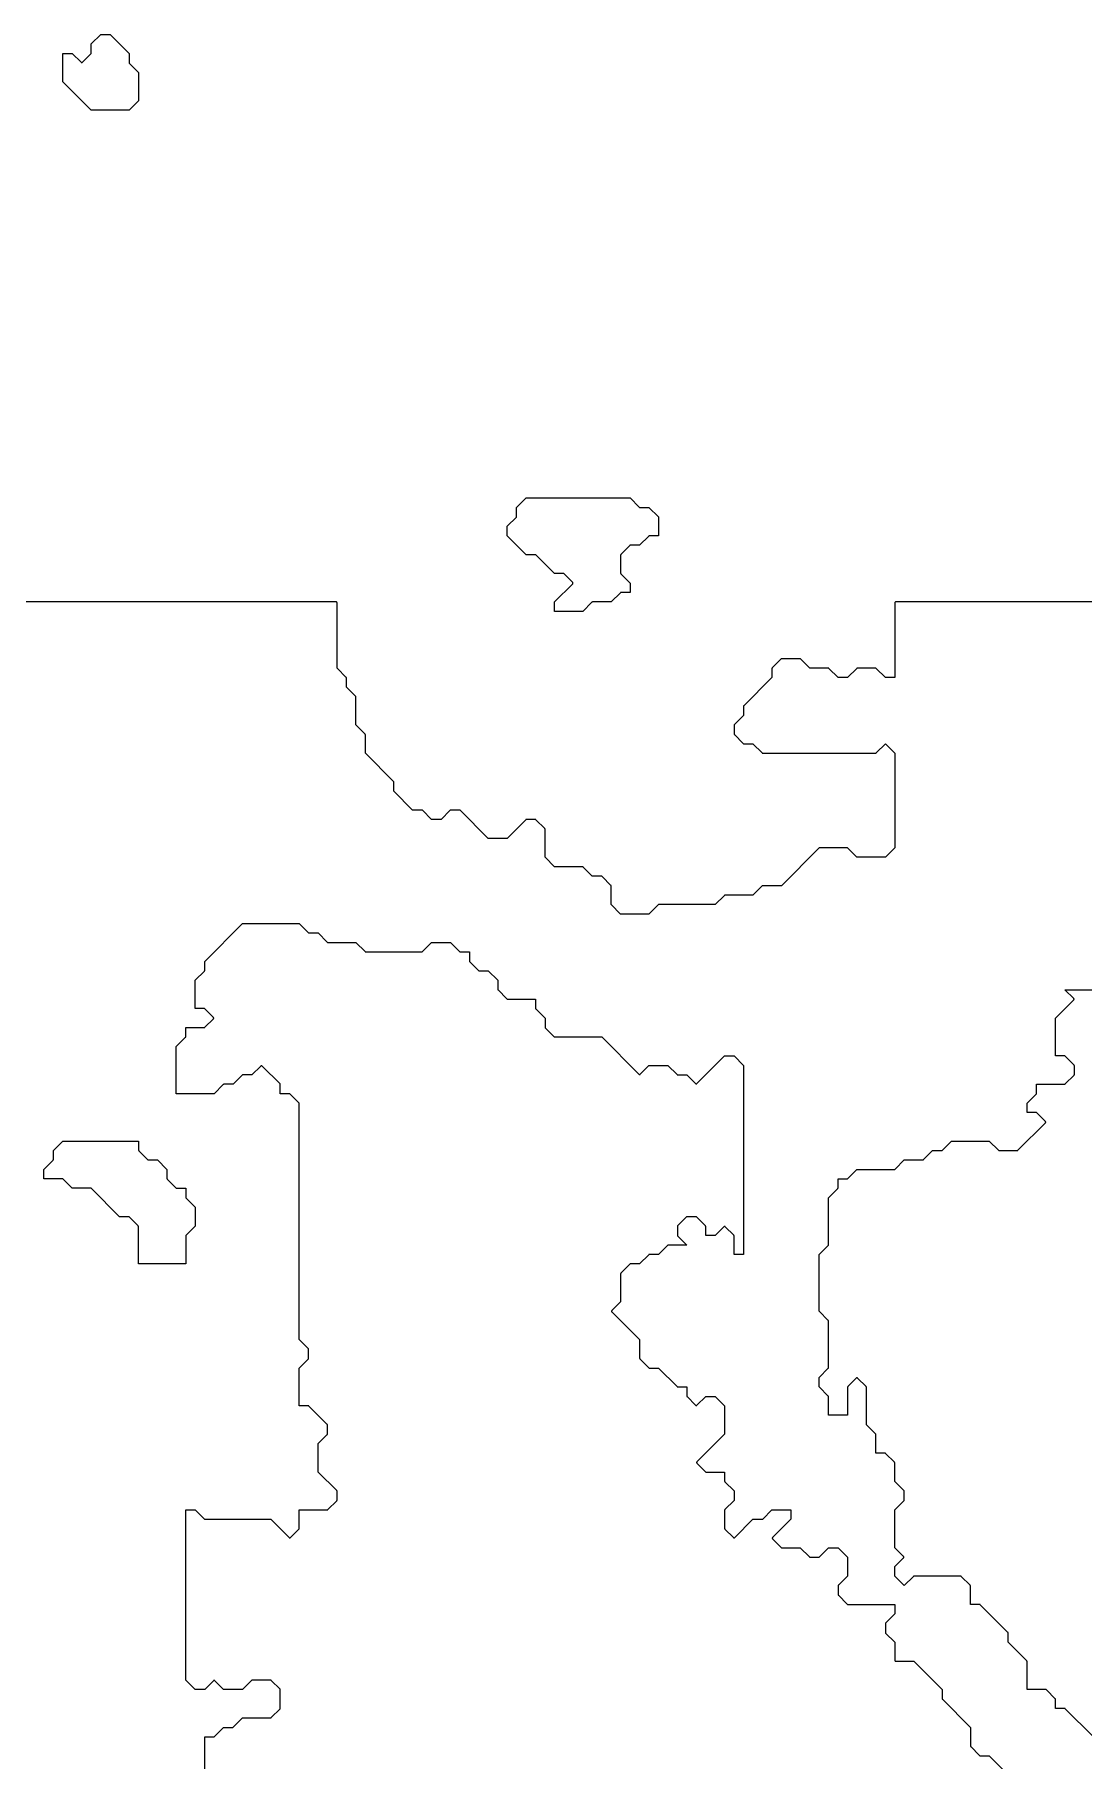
# Model space of a CAD drawing. Header units: metres. Extents: x 0 to 799, y 1 to 1100.
# Drawn here: x 336 to 447, y 550.5 to 733 of the extents above; entities that cross this region are included whole.
import ezdxf

# ---------------------------------------------------------------- set-up
doc = ezdxf.new("R2010")
doc.units = ezdxf.units.M
doc.layers.add('forest', color=7, linetype='Continuous')
doc.layers.add('forestfragmentation', color=7, linetype='Continuous')

msp = doc.modelspace()

# ---------------------------------------------------------------- linework, layer by layer
at = {"layer": 'forest', "color": 191}
for points in [[(467, 673), (427.1, 673), (427.09, 673), (427.08, 673), (427.07, 673), (427.06, 672.99), (427.05, 672.99), (427.04, 672.98), (427.04, 672.98), (427.03, 672.97), (427.02, 672.96), (427.02, 672.96), (427.01, 672.95), (427.01, 672.94), (427, 672.93), (427, 672.92), (427, 672.91), (427, 672.9), (427, 665), (427, 665), (427, 665), (426, 665), (426, 665), (426, 665), (425.03, 665.97), (425.02, 665.98), (425.01, 665.98), (425.01, 665.99), (425, 665.99), (424.99, 666), (424.98, 666), (424.97, 666), (424.96, 666), (423.04, 666), (423.03, 666), (423.02, 666), (423.01, 666), (423, 665.99), (422.99, 665.99), (422.99, 665.98), (422.98, 665.98), (422.97, 665.97), (422, 665), (422, 665), (422, 665), (421, 665), (421, 665), (421, 665), (420.03, 665.97), (420.02, 665.98), (420.01, 665.98), (420.01, 665.99), (420, 665.99), (419.99, 666), (419.98, 666), (419.97, 666), (419.96, 666), (418, 666), (418, 666), (418, 666), (417.03, 666.97), (417.02, 666.98), (417.01, 666.98), (417.01, 666.99), (417, 666.99), (416.99, 667), (416.98, 667), (416.97, 667), (416.96, 667), (415.04, 667), (415.03, 667), (415.02, 667), (415.01, 667), (415, 666.99), (414.99, 666.99), (414.99, 666.98), (414.98, 666.98), (414.97, 666.97), (414.03, 666.03), (414.02, 666.02), (414.02, 666.01), (414.01, 666.01), (414.01, 666), (414, 665.99), (414, 665.98), (414, 665.97), (414, 665.96), (414, 665), (414, 665), (414, 665), (411.03, 662.03), (411.02, 662.02), (411.02, 662.01), (411.01, 662.01), (411.01, 662), (411, 661.99), (411, 661.98), (411, 661.97), (411, 661.96), (411, 661), (411, 661), (411, 661), (410.03, 660.03), (410.02, 660.02), (410.02, 660.01), (410.01, 660.01), (410.01, 660), (410, 659.99), (410, 659.98), (410, 659.97), (410, 659.96), (410, 659.04), (410, 659.03), (410, 659.02), (410, 659.01), (410.01, 659), (410.01, 658.99), (410.02, 658.99), (410.02, 658.98), (410.03, 658.97), (410.97, 658.03), (410.98, 658.02), (410.99, 658.02), (410.99, 658.01), (411, 658.01), (411.01, 658), (411.02, 658), (411.03, 658), (411.04, 658), (412, 658), (412, 658), (412, 658), (412.97, 657.03), (412.98, 657.02), (412.99, 657.02), (412.99, 657.01), (413, 657.01), (413.01, 657), (413.02, 657), (413.03, 657), (413.04, 657), (424.96, 657), (424.97, 657), (424.98, 657), (424.99, 657), (425, 657.01), (425.01, 657.01), (425.01, 657.02), (425.02, 657.02), (425.03, 657.03), (426, 658), (426, 658), (426, 658), (427, 657), (427, 657), (427, 657), (427, 647), (427, 647), (427, 647), (426, 646), (426, 646), (426, 646), (423, 646), (423, 646), (423, 646), (422.03, 646.97), (422.02, 646.98), (422.01, 646.98), (422.01, 646.99), (422, 646.99), (421.99, 647), (421.98, 647), (421.97, 647), (421.96, 647), (419.04, 647), (419.03, 647), (419.02, 647), (419.01, 647), (419, 646.99), (418.99, 646.99), (418.99, 646.98), (418.98, 646.98), (418.97, 646.97), (415, 643), (415, 643), (415, 643), (413.04, 643), (413.03, 643), (413.02, 643), (413.01, 643), (413, 642.99), (412.99, 642.99), (412.99, 642.98), (412.98, 642.98), (412.97, 642.97), (412, 642), (412, 642), (412, 642), (409.04, 642), (409.03, 642), (409.02, 642), (409.01, 642), (409, 641.99), (408.99, 641.99), (408.99, 641.98), (408.98, 641.98), (408.97, 641.97), (408, 641), (408, 641), (408, 641), (402.04, 641), (402.03, 641), (402.02, 641), (402.01, 641), (402, 640.99), (401.99, 640.99), (401.99, 640.98), (401.98, 640.98), (401.97, 640.97), (401, 640), (401, 640), (401, 640), (398, 640), (398, 640), (398, 640), (397, 641), (397, 641), (397, 641), (397, 642.96), (397, 642.97), (397, 642.98), (397, 642.99), (396.99, 643), (396.99, 643.01), (396.98, 643.01), (396.98, 643.02), (396.97, 643.03), (396.03, 643.97), (396.02, 643.98), (396.01, 643.98), (396.01, 643.99), (396, 643.99), (395.99, 644), (395.98, 644), (395.97, 644), (395.96, 644), (395, 644), (395, 644), (395, 644), (394.03, 644.97), (394.02, 644.98), (394.01, 644.98), (394.01, 644.99), (394, 644.99), (393.99, 645), (393.98, 645), (393.97, 645), (393.96, 645), (391, 645), (391, 645), (391, 645), (390, 646), (390, 646), (390, 646), (390, 648.96), (390, 648.97), (390, 648.98), (390, 648.99), (389.99, 649), (389.99, 649.01), (389.98, 649.01), (389.98, 649.02), (389.97, 649.03), (389.03, 649.97), (389.02, 649.98), (389.01, 649.98), (389.01, 649.99), (389, 649.99), (388.99, 650), (388.98, 650), (388.97, 650), (388.96, 650), (388.04, 650), (388.03, 650), (388.02, 650), (388.01, 650), (388, 649.99), (387.99, 649.99), (387.99, 649.98), (387.98, 649.98), (387.97, 649.97), (386, 648), (386, 648), (386, 648), (384, 648), (384, 648), (384, 648), (381.03, 650.97), (381.02, 650.98), (381.01, 650.98), (381.01, 650.99), (381, 650.99), (380.99, 651), (380.98, 651), (380.97, 651), (380.96, 651), (380.04, 651), (380.03, 651), (380.02, 651), (380.01, 651), (380, 650.99), (379.99, 650.99), (379.99, 650.98), (379.98, 650.98), (379.97, 650.97), (379, 650), (379, 650), (379, 650), (378, 650), (378, 650), (378, 650), (377.03, 650.97), (377.02, 650.98), (377.01, 650.98), (377.01, 650.99), (377, 650.99), (376.99, 651), (376.98, 651), (376.97, 651), (376.96, 651), (376, 651), (376, 651), (376, 651), (374, 653), (374, 653), (374, 653), (374, 653.96), (374, 653.97), (374, 653.98), (374, 653.99), (373.99, 654), (373.99, 654.01), (373.98, 654.01), (373.98, 654.02), (373.97, 654.03), (371, 657), (371, 657), (371, 657), (371, 658.96), (371, 658.97), (371, 658.98), (371, 658.99), (370.99, 659), (370.99, 659.01), (370.98, 659.01), (370.98, 659.02), (370.97, 659.03), (370, 660), (370, 660), (370, 660), (370, 662.96), (370, 662.97), (370, 662.98), (370, 662.99), (369.99, 663), (369.99, 663.01), (369.98, 663.01), (369.98, 663.02), (369.97, 663.03), (369, 664), (369, 664), (369, 664), (369, 664.96), (369, 664.97), (369, 664.98), (369, 664.99), (368.99, 665), (368.99, 665.01), (368.98, 665.01), (368.98, 665.02), (368.97, 665.03), (368, 666), (368, 666), (368, 666), (368, 672.9), (368, 672.91), (368, 672.92), (368, 672.93), (367.99, 672.94), (367.99, 672.95), (367.98, 672.96), (367.98, 672.96), (367.97, 672.97), (367.96, 672.98), (367.96, 672.98), (367.95, 672.99), (367.94, 672.99), (367.93, 673), (367.92, 673), (367.91, 673), (367.9, 673), (317, 673)], [(354, 549.04), (354, 553), (354, 553), (354, 553), (354.96, 553), (354.97, 553), (354.98, 553), (354.99, 553), (355, 553.01), (355.01, 553.01), (355.01, 553.02), (355.02, 553.02), (355.03, 553.03), (356, 554), (356, 554), (356, 554), (356.96, 554), (356.97, 554), (356.98, 554), (356.99, 554), (357, 554.01), (357.01, 554.01), (357.01, 554.02), (357.02, 554.02), (357.03, 554.03), (358, 555), (358, 555), (358, 555), (360.96, 555), (360.97, 555), (360.98, 555), (360.99, 555), (361, 555.01), (361.01, 555.01), (361.01, 555.02), (361.02, 555.02), (361.03, 555.03), (361.97, 555.97), (361.98, 555.98), (361.98, 555.99), (361.99, 555.99), (361.99, 556), (362, 556.01), (362, 556.02), (362, 556.03), (362, 556.04), (362, 557.96), (362, 557.97), (362, 557.98), (362, 557.99), (361.99, 558), (361.99, 558.01), (361.98, 558.01), (361.98, 558.02), (361.97, 558.03), (361.03, 558.97), (361.02, 558.98), (361.01, 558.98), (361.01, 558.99), (361, 558.99), (360.99, 559), (360.98, 559), (360.97, 559), (360.96, 559), (359.04, 559), (359.03, 559), (359.02, 559), (359.01, 559), (359, 558.99), (358.99, 558.99), (358.99, 558.98), (358.98, 558.98), (358.97, 558.97), (358, 558), (358, 558), (358, 558), (356, 558), (356, 558), (356, 558), (355.07, 558.93), (355.06, 558.94), (355.06, 558.94), (355.05, 558.95), (355.04, 558.95), (355.03, 558.95), (355.02, 558.96), (355.01, 558.96), (355, 558.96), (354.99, 558.96), (354.98, 558.96), (354.97, 558.95), (354.96, 558.95), (354.95, 558.95), (354.94, 558.94), (354.94, 558.94), (354.93, 558.93), (354, 558), (354, 558), (354, 558), (353, 558), (353, 558), (353, 558), (352, 559), (352, 559), (352, 559), (352, 577), (352, 577), (352, 577), (353, 577), (353, 577), (353, 577), (353.97, 576.03), (353.98, 576.02), (353.99, 576.02), (353.99, 576.01), (354, 576.01), (354.01, 576), (354.02, 576), (354.03, 576), (354.04, 576), (361, 576), (361, 576), (361, 576), (362.93, 574.07), (362.94, 574.06), (362.94, 574.06), (362.95, 574.05), (362.96, 574.05), (362.97, 574.05), (362.98, 574.04), (362.99, 574.04), (363, 574.04), (363.01, 574.04), (363.02, 574.04), (363.03, 574.05), (363.04, 574.05), (363.05, 574.05), (363.06, 574.06), (363.06, 574.06), (363.07, 574.07), (363.97, 574.97), (363.98, 574.98), (363.98, 574.99), (363.99, 574.99), (363.99, 575), (364, 575.01), (364, 575.02), (364, 575.03), (364, 575.04), (364, 577), (364, 577), (364, 577), (366.96, 577), (366.97, 577), (366.98, 577), (366.99, 577), (367, 577.01), (367.01, 577.01), (367.01, 577.02), (367.02, 577.02), (367.03, 577.03), (367.97, 577.97), (367.98, 577.98), (367.98, 577.99), (367.99, 577.99), (367.99, 578), (368, 578.01), (368, 578.02), (368, 578.03), (368, 578.04), (368, 578.96), (368, 578.97), (368, 578.98), (368, 578.99), (367.99, 579), (367.99, 579.01), (367.98, 579.01), (367.98, 579.02), (367.97, 579.03), (366, 581), (366, 581), (366, 581), (366, 584), (366, 584), (366, 584), (366.97, 584.97), (366.98, 584.98), (366.98, 584.99), (366.99, 584.99), (366.99, 585), (367, 585.01), (367, 585.02), (367, 585.03), (367, 585.04), (367, 585.96), (367, 585.97), (367, 585.98), (367, 585.99), (366.99, 586), (366.99, 586.01), (366.98, 586.01), (366.98, 586.02), (366.97, 586.03), (365.03, 587.97), (365.02, 587.98), (365.01, 587.98), (365.01, 587.99), (365, 587.99), (364.99, 588), (364.98, 588), (364.97, 588), (364.96, 588), (364, 588), (364, 588), (364, 588), (364, 592), (364, 592), (364, 592), (364.97, 592.97), (364.98, 592.98), (364.98, 592.99), (364.99, 592.99), (364.99, 593), (365, 593.01), (365, 593.02), (365, 593.03), (365, 593.04), (365, 593.96), (365, 593.97), (365, 593.98), (365, 593.99), (364.99, 594), (364.99, 594.01), (364.98, 594.01), (364.98, 594.02), (364.97, 594.03), (364, 595), (364, 595), (364, 595), (364, 619.96), (364, 619.97), (364, 619.98), (364, 619.99), (363.99, 620), (363.99, 620.01), (363.98, 620.01), (363.98, 620.02), (363.97, 620.03), (363.03, 620.97), (363.02, 620.98), (363.01, 620.98), (363.01, 620.99), (363, 620.99), (362.99, 621), (362.98, 621), (362.97, 621), (362.96, 621), (362, 621), (362, 621), (362, 621), (362, 621.96), (362, 621.97), (362, 621.98), (362, 621.99), (361.99, 622), (361.99, 622.01), (361.98, 622.01), (361.98, 622.02), (361.97, 622.03), (360.07, 623.93), (360.06, 623.94), (360.06, 623.94), (360.05, 623.95), (360.04, 623.95), (360.03, 623.95), (360.02, 623.96), (360.01, 623.96), (360, 623.96), (359.99, 623.96), (359.98, 623.96), (359.97, 623.95), (359.96, 623.95), (359.95, 623.95), (359.94, 623.94), (359.94, 623.94), (359.93, 623.93), (359, 623), (359, 623), (359, 623), (358.04, 623), (358.03, 623), (358.02, 623), (358.01, 623), (358, 622.99), (357.99, 622.99), (357.99, 622.98), (357.98, 622.98), (357.97, 622.97), (357, 622), (357, 622), (357, 622), (356.04, 622), (356.03, 622), (356.02, 622), (356.01, 622), (356, 621.99), (355.99, 621.99), (355.99, 621.98), (355.98, 621.98), (355.97, 621.97), (355, 621), (355, 621), (355, 621), (351, 621), (351, 621), (351, 621), (351, 626), (351, 626), (351, 626), (351.97, 626.97), (351.98, 626.98), (351.98, 626.99), (351.99, 626.99), (351.99, 627), (352, 627.01), (352, 627.02), (352, 627.03), (352, 627.04), (352, 628), (352, 628), (352, 628), (353.96, 628), (353.97, 628), (353.98, 628), (353.99, 628), (354, 628.01), (354.01, 628.01), (354.01, 628.02), (354.02, 628.02), (354.03, 628.03), (354.93, 628.93), (354.94, 628.94), (354.94, 628.94), (354.95, 628.95), (354.95, 628.96), (354.95, 628.97), (354.96, 628.98), (354.96, 628.99), (354.96, 629), (354.96, 629.01), (354.96, 629.02), (354.95, 629.03), (354.95, 629.04), (354.95, 629.05), (354.94, 629.06), (354.94, 629.06), (354.93, 629.07), (354.03, 629.97), (354.02, 629.98), (354.01, 629.98), (354.01, 629.99), (354, 629.99), (353.99, 630), (353.98, 630), (353.97, 630), (353.96, 630), (353, 630), (353, 630), (353, 630), (353, 633), (353, 633), (353, 633), (353.97, 633.97), (353.98, 633.98), (353.98, 633.99), (353.99, 633.99), (353.99, 634), (354, 634.01), (354, 634.02), (354, 634.03), (354, 634.04), (354, 635), (354, 635), (354, 635), (358, 639), (358, 639), (358, 639), (364, 639), (364, 639), (364, 639), (364.97, 638.03), (364.98, 638.02), (364.99, 638.02), (364.99, 638.01), (365, 638.01), (365.01, 638), (365.02, 638), (365.03, 638), (365.04, 638), (366, 638), (366, 638), (366, 638), (366.97, 637.03), (366.98, 637.02), (366.99, 637.02), (366.99, 637.01), (367, 637.01), (367.01, 637), (367.02, 637), (367.03, 637), (367.04, 637), (370, 637), (370, 637), (370, 637), (370.97, 636.03), (370.98, 636.02), (370.99, 636.02), (370.99, 636.01), (371, 636.01), (371.01, 636), (371.02, 636), (371.03, 636), (371.04, 636), (376.96, 636), (376.97, 636), (376.98, 636), (376.99, 636), (377, 636.01), (377.01, 636.01), (377.01, 636.02), (377.02, 636.02), (377.03, 636.03), (378, 637), (378, 637), (378, 637), (380, 637), (380, 637), (380, 637), (380.97, 636.03), (380.98, 636.02), (380.99, 636.02), (380.99, 636.01), (381, 636.01), (381.01, 636), (381.02, 636), (381.03, 636), (381.04, 636), (382, 636), (382, 636), (382, 636), (382, 635.04), (382, 635.03), (382, 635.02), (382, 635.01), (382.01, 635), (382.01, 634.99), (382.02, 634.99), (382.02, 634.98), (382.03, 634.97), (382.97, 634.03), (382.98, 634.02), (382.99, 634.02), (382.99, 634.01), (383, 634.01), (383.01, 634), (383.02, 634), (383.03, 634), (383.04, 634), (384, 634), (384, 634), (384, 634), (385, 633), (385, 633), (385, 633), (385, 632.04), (385, 632.03), (385, 632.02), (385, 632.01), (385.01, 632), (385.01, 631.99), (385.02, 631.99), (385.02, 631.98), (385.03, 631.97), (385.97, 631.03), (385.98, 631.02), (385.99, 631.02), (385.99, 631.01), (386, 631.01), (386.01, 631), (386.02, 631), (386.03, 631), (386.04, 631), (389, 631), (389, 631), (389, 631), (389, 630.04), (389, 630.03), (389, 630.02), (389, 630.01), (389.01, 630), (389.01, 629.99), (389.02, 629.99), (389.02, 629.98), (389.03, 629.97), (390, 629), (390, 629), (390, 629), (390, 628.04), (390, 628.03), (390, 628.02), (390, 628.01), (390.01, 628), (390.01, 627.99), (390.02, 627.99), (390.02, 627.98), (390.03, 627.97), (390.97, 627.03), (390.98, 627.02), (390.99, 627.02), (390.99, 627.01), (391, 627.01), (391.01, 627), (391.02, 627), (391.03, 627), (391.04, 627), (396, 627), (396, 627), (396, 627), (399.93, 623.07), (399.94, 623.06), (399.94, 623.06), (399.95, 623.05), (399.96, 623.05), (399.97, 623.05), (399.98, 623.04), (399.99, 623.04), (400, 623.04), (400.01, 623.04), (400.02, 623.04), (400.03, 623.05), (400.04, 623.05), (400.05, 623.05), (400.06, 623.06), (400.06, 623.06), (400.07, 623.07), (401, 624), (401, 624), (401, 624), (403, 624), (403, 624), (403, 624), (403.97, 623.03), (403.98, 623.02), (403.99, 623.02), (403.99, 623.01), (404, 623.01), (404.01, 623), (404.02, 623), (404.03, 623), (404.04, 623), (405, 623), (405, 623), (405, 623), (405.93, 622.07), (405.94, 622.06), (405.94, 622.06), (405.95, 622.05), (405.96, 622.05), (405.97, 622.05), (405.98, 622.04), (405.99, 622.04), (406, 622.04), (406.01, 622.04), (406.02, 622.04), (406.03, 622.05), (406.04, 622.05), (406.05, 622.05), (406.06, 622.06), (406.06, 622.06), (406.07, 622.07), (409, 625), (409, 625), (409, 625), (410, 625), (410, 625), (410, 625), (411, 624), (411, 624), (411, 624), (411, 604), (411, 604), (411, 604), (410, 604), (410, 604), (410, 604), (410, 605.96), (410, 605.97), (410, 605.98), (410, 605.99), (409.99, 606), (409.99, 606.01), (409.98, 606.01), (409.98, 606.02), (409.97, 606.03), (409.07, 606.93), (409.06, 606.94), (409.06, 606.94), (409.05, 606.95), (409.04, 606.95), (409.03, 606.95), (409.02, 606.96), (409.01, 606.96), (409, 606.96), (408.99, 606.96), (408.98, 606.96), (408.97, 606.95), (408.96, 606.95), (408.95, 606.95), (408.94, 606.94), (408.94, 606.94), (408.93, 606.93), (408, 606), (408, 606), (408, 606), (407, 606), (407, 606), (407, 606), (407, 606.96), (407, 606.97), (407, 606.98), (407, 606.99), (406.99, 607), (406.99, 607.01), (406.98, 607.01), (406.98, 607.02), (406.97, 607.03), (406.03, 607.97), (406.02, 607.98), (406.01, 607.98), (406.01, 607.99), (406, 607.99), (405.99, 608), (405.98, 608), (405.97, 608), (405.96, 608), (405.04, 608), (405.03, 608), (405.02, 608), (405.01, 608), (405, 607.99), (404.99, 607.99), (404.99, 607.98), (404.98, 607.98), (404.97, 607.97), (404.03, 607.03), (404.02, 607.02), (404.02, 607.01), (404.01, 607.01), (404.01, 607), (404, 606.99), (404, 606.98), (404, 606.97), (404, 606.96), (404, 606.04), (404, 606.03), (404, 606.02), (404, 606.01), (404.01, 606), (404.01, 605.99), (404.02, 605.99), (404.02, 605.98), (404.03, 605.97), (405, 605), (405, 605), (405, 605), (403.04, 605), (403.03, 605), (403.02, 605), (403.01, 605), (403, 604.99), (402.99, 604.99), (402.99, 604.98), (402.98, 604.98), (402.97, 604.97), (402, 604), (402, 604), (402, 604), (401.04, 604), (401.03, 604), (401.02, 604), (401.01, 604), (401, 603.99), (400.99, 603.99), (400.99, 603.98), (400.98, 603.98), (400.97, 603.97), (400, 603), (400, 603), (400, 603), (399.04, 603), (399.03, 603), (399.02, 603), (399.01, 603), (399, 602.99), (398.99, 602.99), (398.99, 602.98), (398.98, 602.98), (398.97, 602.97), (398.03, 602.03), (398.02, 602.02), (398.02, 602.01), (398.01, 602.01), (398.01, 602), (398, 601.99), (398, 601.98), (398, 601.97), (398, 601.96), (398, 599), (398, 599), (398, 599), (397.07, 598.07), (397.06, 598.06), (397.06, 598.06), (397.05, 598.05), (397.05, 598.04), (397.05, 598.03), (397.04, 598.02), (397.04, 598.01), (397.04, 598), (397.04, 597.99), (397.04, 597.98), (397.05, 597.97), (397.05, 597.96), (397.05, 597.95), (397.06, 597.94), (397.06, 597.94), (397.07, 597.93), (400, 595), (400, 595), (400, 595), (400, 593.04), (400, 593.03), (400, 593.02), (400, 593.01), (400.01, 593), (400.01, 592.99), (400.02, 592.99), (400.02, 592.98), (400.03, 592.97), (400.97, 592.03), (400.98, 592.02), (400.99, 592.02), (400.99, 592.01), (401, 592.01), (401.01, 592), (401.02, 592), (401.03, 592), (401.04, 592), (402, 592), (402, 592), (402, 592), (403.97, 590.03), (403.98, 590.02), (403.99, 590.02), (403.99, 590.01), (404, 590.01), (404.01, 590), (404.02, 590), (404.03, 590), (404.04, 590), (405, 590), (405, 590), (405, 590), (405, 589.04), (405, 589.03), (405, 589.02), (405, 589.01), (405.01, 589), (405.01, 588.99), (405.02, 588.99), (405.02, 588.98), (405.03, 588.97), (405.93, 588.07), (405.94, 588.06), (405.94, 588.06), (405.95, 588.05), (405.96, 588.05), (405.97, 588.05), (405.98, 588.04), (405.99, 588.04), (406, 588.04), (406.01, 588.04), (406.02, 588.04), (406.03, 588.05), (406.04, 588.05), (406.05, 588.05), (406.06, 588.06), (406.06, 588.06), (406.07, 588.07), (407, 589), (407, 589), (407, 589), (408, 589), (408, 589), (408, 589), (409, 588), (409, 588), (409, 588), (409, 585), (409, 585), (409, 585), (406.07, 582.07), (406.06, 582.06), (406.06, 582.06), (406.05, 582.05), (406.05, 582.04), (406.05, 582.03), (406.04, 582.02), (406.04, 582.01), (406.04, 582), (406.04, 581.99), (406.04, 581.98), (406.05, 581.97), (406.05, 581.96), (406.05, 581.95), (406.06, 581.94), (406.06, 581.94), (406.07, 581.93), (406.97, 581.03), (406.98, 581.02), (406.99, 581.02), (406.99, 581.01), (407, 581.01), (407.01, 581), (407.02, 581), (407.03, 581), (407.04, 581), (409, 581), (409, 581), (409, 581), (409, 580.04), (409, 580.03), (409, 580.02), (409, 580.01), (409.01, 580), (409.01, 579.99), (409.02, 579.99), (409.02, 579.98), (409.03, 579.97), (410, 579), (410, 579), (410, 579), (410, 578), (410, 578), (410, 578), (409.03, 577.03), (409.02, 577.02), (409.02, 577.01), (409.01, 577.01), (409.01, 577), (409, 576.99), (409, 576.98), (409, 576.97), (409, 576.96), (409, 575.04), (409, 575.03), (409, 575.02), (409, 575.01), (409.01, 575), (409.01, 574.99), (409.02, 574.99), (409.02, 574.98), (409.03, 574.97), (409.93, 574.07), (409.94, 574.06), (409.94, 574.06), (409.95, 574.05), (409.96, 574.05), (409.97, 574.05), (409.98, 574.04), (409.99, 574.04), (410, 574.04), (410.01, 574.04), (410.02, 574.04), (410.03, 574.05), (410.04, 574.05), (410.05, 574.05), (410.06, 574.06), (410.06, 574.06), (410.07, 574.07), (412, 576), (412, 576), (412, 576), (412.96, 576), (412.97, 576), (412.98, 576), (412.99, 576), (413, 576.01), (413.01, 576.01), (413.01, 576.02), (413.02, 576.02), (413.03, 576.03), (414, 577), (414, 577), (414, 577), (416, 577), (416, 577), (416, 577), (416, 576), (416, 576), (416, 576), (414.07, 574.07), (414.06, 574.06), (414.06, 574.06), (414.05, 574.05), (414.05, 574.04), (414.05, 574.03), (414.04, 574.02), (414.04, 574.01), (414.04, 574), (414.04, 573.99), (414.04, 573.98), (414.05, 573.97), (414.05, 573.96), (414.05, 573.95), (414.06, 573.94), (414.06, 573.94), (414.07, 573.93), (414.97, 573.03), (414.98, 573.02), (414.99, 573.02), (414.99, 573.01), (415, 573.01), (415.01, 573), (415.02, 573), (415.03, 573), (415.04, 573), (417, 573), (417, 573), (417, 573), (417.97, 572.03), (417.98, 572.02), (417.99, 572.02), (417.99, 572.01), (418, 572.01), (418.01, 572), (418.02, 572), (418.03, 572), (418.04, 572), (418.96, 572), (418.97, 572), (418.98, 572), (418.99, 572), (419, 572.01), (419.01, 572.01), (419.01, 572.02), (419.02, 572.02), (419.03, 572.03), (420, 573), (420, 573), (420, 573), (421, 573), (421, 573), (421, 573), (422, 572), (422, 572), (422, 572), (422, 570), (422, 570), (422, 570), (421.03, 569.03), (421.02, 569.02), (421.02, 569.01), (421.01, 569.01), (421.01, 569), (421, 568.99), (421, 568.98), (421, 568.97), (421, 568.96), (421, 568.04), (421, 568.03), (421, 568.02), (421, 568.01), (421.01, 568), (421.01, 567.99), (421.02, 567.99), (421.02, 567.98), (421.03, 567.97), (421.97, 567.03), (421.98, 567.02), (421.99, 567.02), (421.99, 567.01), (422, 567.01), (422.01, 567), (422.02, 567), (422.03, 567), (422.04, 567), (427, 567), (427, 567), (427, 567), (427, 566), (427, 566), (427, 566), (426.03, 565.03), (426.02, 565.02), (426.02, 565.01), (426.01, 565.01), (426.01, 565), (426, 564.99), (426, 564.98), (426, 564.97), (426, 564.96), (426, 564.04), (426, 564.03), (426, 564.02), (426, 564.01), (426.01, 564), (426.01, 563.99), (426.02, 563.99), (426.02, 563.98), (426.03, 563.97), (427, 563), (427, 563), (427, 563), (427, 561.1), (427, 561.09), (427, 561.08), (427, 561.07), (427.01, 561.06), (427.01, 561.05), (427.02, 561.04), (427.02, 561.04), (427.03, 561.03), (427.04, 561.02), (427.04, 561.02), (427.05, 561.01), (427.06, 561.01), (427.07, 561), (427.08, 561), (427.09, 561), (427.1, 561), (429, 561), (429, 561), (429, 561), (432, 558), (432, 558), (432, 558), (432, 557.04), (432, 557.03), (432, 557.02), (432, 557.01), (432.01, 557), (432.01, 556.99), (432.02, 556.99), (432.02, 556.98), (432.03, 556.97), (435, 554), (435, 554), (435, 554), (435, 552.04), (435, 552.03), (435, 552.02), (435, 552.01), (435.01, 552), (435.01, 551.99), (435.02, 551.99), (435.02, 551.98), (435.03, 551.97), (435.97, 551.03), (435.98, 551.02), (435.99, 551.02), (435.99, 551.01), (436, 551.01), (436.01, 551), (436.02, 551), (436.03, 551), (436.04, 551), (437, 551), (437, 551), (437, 551), (438.97, 549.03)], [(447.97, 553.03), (445.03, 555.97), (445.02, 555.98), (445.01, 555.98), (445.01, 555.99), (445, 555.99), (444.99, 556), (444.98, 556), (444.97, 556), (444.96, 556), (444, 556), (444, 556), (444, 556), (444, 556.96), (444, 556.97), (444, 556.98), (444, 556.99), (443.99, 557), (443.99, 557.01), (443.98, 557.01), (443.98, 557.02), (443.97, 557.03), (443.03, 557.97), (443.02, 557.98), (443.01, 557.98), (443.01, 557.99), (443, 557.99), (442.99, 558), (442.98, 558), (442.97, 558), (442.96, 558), (441, 558), (441, 558), (441, 558), (441, 560.96), (441, 560.97), (441, 560.98), (441, 560.99), (440.99, 561), (440.99, 561.01), (440.98, 561.01), (440.98, 561.02), (440.97, 561.03), (439, 563), (439, 563), (439, 563), (439, 563.96), (439, 563.97), (439, 563.98), (439, 563.99), (438.99, 564), (438.99, 564.01), (438.98, 564.01), (438.98, 564.02), (438.97, 564.03), (436.03, 566.97), (436.02, 566.98), (436.01, 566.98), (436.01, 566.99), (436, 566.99), (435.99, 567), (435.98, 567), (435.97, 567), (435.96, 567), (435, 567), (435, 567), (435, 567), (435, 568.96), (435, 568.97), (435, 568.98), (435, 568.99), (434.99, 569), (434.99, 569.01), (434.98, 569.01), (434.98, 569.02), (434.97, 569.03), (434.03, 569.97), (434.02, 569.98), (434.01, 569.98), (434.01, 569.99), (434, 569.99), (433.99, 570), (433.98, 570), (433.97, 570), (433.96, 570), (429.04, 570), (429.03, 570), (429.02, 570), (429.01, 570), (429, 569.99), (428.99, 569.99), (428.99, 569.98), (428.98, 569.98), (428.97, 569.97), (428, 569), (428, 569), (428, 569), (427, 570), (427, 570), (427, 570), (427, 571), (427, 571), (427, 571), (427.93, 571.93), (427.94, 571.94), (427.94, 571.94), (427.95, 571.95), (427.95, 571.96), (427.95, 571.97), (427.96, 571.98), (427.96, 571.99), (427.96, 572), (427.96, 572.01), (427.96, 572.02), (427.95, 572.03), (427.95, 572.04), (427.95, 572.05), (427.94, 572.06), (427.94, 572.06), (427.93, 572.07), (427, 573), (427, 573), (427, 573), (427, 577), (427, 577), (427, 577), (427.97, 577.97), (427.98, 577.98), (427.98, 577.99), (427.99, 577.99), (427.99, 578), (428, 578.01), (428, 578.02), (428, 578.03), (428, 578.04), (428, 578.96), (428, 578.97), (428, 578.98), (428, 578.99), (427.99, 579), (427.99, 579.01), (427.98, 579.01), (427.98, 579.02), (427.97, 579.03), (427, 580), (427, 580), (427, 580), (427, 581.96), (427, 581.97), (427, 581.98), (427, 581.99), (426.99, 582), (426.99, 582.01), (426.98, 582.01), (426.98, 582.02), (426.97, 582.03), (426.03, 582.97), (426.02, 582.98), (426.01, 582.98), (426.01, 582.99), (426, 582.99), (425.99, 583), (425.98, 583), (425.97, 583), (425.96, 583), (425, 583), (425, 583), (425, 583), (425, 584.96), (425, 584.97), (425, 584.98), (425, 584.99), (424.99, 585), (424.99, 585.01), (424.98, 585.01), (424.98, 585.02), (424.97, 585.03), (424, 586), (424, 586), (424, 586), (424, 589.96), (424, 589.97), (424, 589.98), (424, 589.99), (423.99, 590), (423.99, 590.01), (423.98, 590.01), (423.98, 590.02), (423.97, 590.03), (423.07, 590.93), (423.06, 590.94), (423.06, 590.94), (423.05, 590.95), (423.04, 590.95), (423.03, 590.95), (423.02, 590.96), (423.01, 590.96), (423, 590.96), (422.99, 590.96), (422.98, 590.96), (422.97, 590.95), (422.96, 590.95), (422.95, 590.95), (422.94, 590.94), (422.94, 590.94), (422.93, 590.93), (422.03, 590.03), (422.02, 590.02), (422.02, 590.01), (422.01, 590.01), (422.01, 590), (422, 589.99), (422, 589.98), (422, 589.97), (422, 589.96), (422, 587), (422, 587), (422, 587), (420, 587), (420, 587), (420, 587), (420, 588.96), (420, 588.97), (420, 588.98), (420, 588.99), (419.99, 589), (419.99, 589.01), (419.98, 589.01), (419.98, 589.02), (419.97, 589.03), (419, 590), (419, 590), (419, 590), (419, 591), (419, 591), (419, 591), (419.97, 591.97), (419.98, 591.98), (419.98, 591.99), (419.99, 591.99), (419.99, 592), (420, 592.01), (420, 592.02), (420, 592.03), (420, 592.04), (420, 596.96), (420, 596.97), (420, 596.98), (420, 596.99), (419.99, 597), (419.99, 597.01), (419.98, 597.01), (419.98, 597.02), (419.97, 597.03), (419, 598), (419, 598), (419, 598), (419, 604), (419, 604), (419, 604), (419.97, 604.97), (419.98, 604.98), (419.98, 604.99), (419.99, 604.99), (419.99, 605), (420, 605.01), (420, 605.02), (420, 605.03), (420, 605.04), (420, 610), (420, 610), (420, 610), (420.97, 610.97), (420.98, 610.98), (420.98, 610.99), (420.99, 610.99), (420.99, 611), (421, 611.01), (421, 611.02), (421, 611.03), (421, 611.04), (421, 612), (421, 612), (421, 612), (421.96, 612), (421.97, 612), (421.98, 612), (421.99, 612), (422, 612.01), (422.01, 612.01), (422.01, 612.02), (422.02, 612.02), (422.03, 612.03), (423, 613), (423, 613), (423, 613), (426.96, 613), (426.97, 613), (426.98, 613), (426.99, 613), (427, 613.01), (427.01, 613.01), (427.01, 613.02), (427.02, 613.02), (427.03, 613.03), (428, 614), (428, 614), (428, 614), (429.96, 614), (429.97, 614), (429.98, 614), (429.99, 614), (430, 614.01), (430.01, 614.01), (430.01, 614.02), (430.02, 614.02), (430.03, 614.03), (431, 615), (431, 615), (431, 615), (431.96, 615), (431.97, 615), (431.98, 615), (431.99, 615), (432, 615.01), (432.01, 615.01), (432.01, 615.02), (432.02, 615.02), (432.03, 615.03), (433, 616), (433, 616), (433, 616), (437, 616), (437, 616), (437, 616), (437.97, 615.03), (437.98, 615.02), (437.99, 615.02), (437.99, 615.01), (438, 615.01), (438.01, 615), (438.02, 615), (438.03, 615), (438.04, 615), (439.96, 615), (439.97, 615), (439.98, 615), (439.99, 615), (440, 615.01), (440.01, 615.01), (440.01, 615.02), (440.02, 615.02), (440.03, 615.03), (442.93, 617.93), (442.94, 617.94), (442.94, 617.94), (442.95, 617.95), (442.95, 617.96), (442.95, 617.97), (442.96, 617.98), (442.96, 617.99), (442.96, 618), (442.96, 618.01), (442.96, 618.02), (442.95, 618.03), (442.95, 618.04), (442.95, 618.05), (442.94, 618.06), (442.94, 618.06), (442.93, 618.07), (442.03, 618.97), (442.02, 618.98), (442.01, 618.98), (442.01, 618.99), (442, 618.99), (441.99, 619), (441.98, 619), (441.97, 619), (441.96, 619), (441, 619), (441, 619), (441, 619), (441, 620), (441, 620), (441, 620), (441.97, 620.97), (441.98, 620.98), (441.98, 620.99), (441.99, 620.99), (441.99, 621), (442, 621.01), (442, 621.02), (442, 621.03), (442, 621.04), (442, 622), (442, 622), (442, 622), (444.96, 622), (444.97, 622), (444.98, 622), (444.99, 622), (445, 622.01), (445.01, 622.01), (445.01, 622.02), (445.02, 622.02), (445.03, 622.03), (445.97, 622.97), (445.98, 622.98), (445.98, 622.99), (445.99, 622.99), (445.99, 623), (446, 623.01), (446, 623.02), (446, 623.03), (446, 623.04), (446, 623.96), (446, 623.97), (446, 623.98), (446, 623.99), (445.99, 624), (445.99, 624.01), (445.98, 624.01), (445.98, 624.02), (445.97, 624.03), (445.03, 624.97), (445.02, 624.98), (445.01, 624.98), (445.01, 624.99), (445, 624.99), (444.99, 625), (444.98, 625), (444.97, 625), (444.96, 625), (444, 625), (444, 625), (444, 625), (444, 629), (444, 629), (444, 629), (445.93, 630.93), (445.94, 630.94), (445.94, 630.94), (445.95, 630.95), (445.95, 630.96), (445.95, 630.97), (445.96, 630.98), (445.96, 630.99), (445.96, 631), (445.96, 631.01), (445.96, 631.02), (445.95, 631.03), (445.95, 631.04), (445.95, 631.05), (445.94, 631.06), (445.94, 631.06), (445.93, 631.07), (445, 632), (445, 632), (445, 632), (467.9, 632)], [(337, 612), (337, 612), (337, 613), (337, 613), (337, 613), (337.97, 613.97), (337.98, 613.98), (337.98, 613.99), (337.99, 613.99), (337.99, 614), (338, 614.01), (338, 614.02), (338, 614.03), (338, 614.04), (338, 615), (338, 615), (338, 615), (339, 616), (339, 616), (339, 616), (347, 616), (347, 616), (347, 616), (347, 615.04), (347, 615.03), (347, 615.02), (347, 615.01), (347.01, 615), (347.01, 614.99), (347.02, 614.99), (347.02, 614.98), (347.03, 614.97), (347.97, 614.03), (347.98, 614.02), (347.99, 614.02), (347.99, 614.01), (348, 614.01), (348.01, 614), (348.02, 614), (348.03, 614), (348.04, 614), (349, 614), (349, 614), (349, 614), (350, 613), (350, 613), (350, 613), (350, 612.04), (350, 612.03), (350, 612.02), (350, 612.01), (350.01, 612), (350.01, 611.99), (350.02, 611.99), (350.02, 611.98), (350.03, 611.97), (350.97, 611.03), (350.98, 611.02), (350.99, 611.02), (350.99, 611.01), (351, 611.01), (351.01, 611), (351.02, 611), (351.03, 611), (351.04, 611), (352, 611), (352, 611), (352, 611), (352, 610.04), (352, 610.03), (352, 610.02), (352, 610.01), (352.01, 610), (352.01, 609.99), (352.02, 609.99), (352.02, 609.98), (352.03, 609.97), (353, 609), (353, 609), (353, 609), (353, 607), (353, 607), (353, 607), (352.03, 606.03), (352.02, 606.02), (352.02, 606.01), (352.01, 606.01), (352.01, 606), (352, 605.99), (352, 605.98), (352, 605.97), (352, 605.96), (352, 603), (352, 603), (352, 603), (347, 603), (347, 603), (347, 603), (347, 606.96), (347, 606.97), (347, 606.98), (347, 606.99), (346.99, 607), (346.99, 607.01), (346.98, 607.01), (346.98, 607.02), (346.97, 607.03), (346.03, 607.97), (346.02, 607.98), (346.01, 607.98), (346.01, 607.99), (346, 607.99), (345.99, 608), (345.98, 608), (345.97, 608), (345.96, 608), (345, 608), (345, 608), (345, 608), (342.03, 610.97), (342.02, 610.98), (342.01, 610.98), (342.01, 610.99), (342, 610.99), (341.99, 611), (341.98, 611), (341.97, 611), (341.96, 611), (340, 611), (340, 611), (340, 611), (339.03, 611.97), (339.02, 611.98), (339.01, 611.98), (339.01, 611.99), (339, 611.99), (338.99, 612), (338.98, 612), (338.97, 612), (338.96, 612), (337, 612), (337, 612)]]:
    msp.add_lwpolyline(points, dxfattribs=at)
at = {"layer": 'forestfragmentation', "color": 139}
for points in [[(339, 731), (339, 731), (340, 731), (340, 731), (340, 731), (340.93, 730.07), (340.94, 730.06), (340.94, 730.06), (340.95, 730.05), (340.96, 730.05), (340.97, 730.05), (340.98, 730.04), (340.99, 730.04), (341, 730.04), (341.01, 730.04), (341.02, 730.04), (341.03, 730.05), (341.04, 730.05), (341.05, 730.05), (341.06, 730.06), (341.06, 730.06), (341.07, 730.07), (341.97, 730.97), (341.98, 730.98), (341.98, 730.99), (341.99, 730.99), (341.99, 731), (342, 731.01), (342, 731.02), (342, 731.03), (342, 731.04), (342, 732), (342, 732), (342, 732), (343, 733), (343, 733), (343, 733), (344, 733), (344, 733), (344, 733), (346, 731), (346, 731), (346, 731), (346, 730.04), (346, 730.03), (346, 730.02), (346, 730.01), (346.01, 730), (346.01, 729.99), (346.02, 729.99), (346.02, 729.98), (346.03, 729.97), (347, 729), (347, 729), (347, 729), (347, 726), (347, 726), (347, 726), (346, 725), (346, 725), (346, 725), (342, 725), (342, 725), (342, 725), (339, 728), (339, 728), (339, 728), (339, 731), (339, 731)], [(386, 680), (386, 680), (386, 681), (386, 681), (386, 681), (386.97, 681.97), (386.98, 681.98), (386.98, 681.99), (386.99, 681.99), (386.99, 682), (387, 682.01), (387, 682.02), (387, 682.03), (387, 682.04), (387, 683), (387, 683), (387, 683), (388, 684), (388, 684), (388, 684), (399, 684), (399, 684), (399, 684), (399.97, 683.03), (399.98, 683.02), (399.99, 683.02), (399.99, 683.01), (400, 683.01), (400.01, 683), (400.02, 683), (400.03, 683), (400.04, 683), (401, 683), (401, 683), (401, 683), (402, 682), (402, 682), (402, 682), (402, 680), (402, 680), (402, 680), (401.04, 680), (401.03, 680), (401.02, 680), (401.01, 680), (401, 679.99), (400.99, 679.99), (400.99, 679.98), (400.98, 679.98), (400.97, 679.97), (400, 679), (400, 679), (400, 679), (399.04, 679), (399.03, 679), (399.02, 679), (399.01, 679), (399, 678.99), (398.99, 678.99), (398.99, 678.98), (398.98, 678.98), (398.97, 678.97), (398.03, 678.03), (398.02, 678.02), (398.02, 678.01), (398.01, 678.01), (398.01, 678), (398, 677.99), (398, 677.98), (398, 677.97), (398, 677.96), (398, 676.04), (398, 676.03), (398, 676.02), (398, 676.01), (398.01, 676), (398.01, 675.99), (398.02, 675.99), (398.02, 675.98), (398.03, 675.97), (399, 675), (399, 675), (399, 675), (399, 674), (399, 674), (399, 674), (398.04, 674), (398.03, 674), (398.02, 674), (398.01, 674), (398, 673.99), (397.99, 673.99), (397.99, 673.98), (397.98, 673.98), (397.97, 673.97), (397, 673), (397, 673), (397, 673), (395.04, 673), (395.03, 673), (395.02, 673), (395.01, 673), (395, 672.99), (394.99, 672.99), (394.99, 672.98), (394.98, 672.98), (394.97, 672.97), (394, 672), (394, 672), (394, 672), (391, 672), (391, 672), (391, 672), (391, 673), (391, 673), (391, 673), (392.93, 674.93), (392.94, 674.94), (392.94, 674.94), (392.95, 674.95), (392.95, 674.96), (392.95, 674.97), (392.96, 674.98), (392.96, 674.99), (392.96, 675), (392.96, 675.01), (392.96, 675.02), (392.95, 675.03), (392.95, 675.04), (392.95, 675.05), (392.94, 675.06), (392.94, 675.06), (392.93, 675.07), (392.03, 675.97), (392.02, 675.98), (392.01, 675.98), (392.01, 675.99), (392, 675.99), (391.99, 676), (391.98, 676), (391.97, 676), (391.96, 676), (391, 676), (391, 676), (391, 676), (389.03, 677.97), (389.02, 677.98), (389.01, 677.98), (389.01, 677.99), (389, 677.99), (388.99, 678), (388.98, 678), (388.97, 678), (388.96, 678), (388, 678), (388, 678), (388, 678), (386, 680), (386, 680)]]:
    msp.add_lwpolyline(points, dxfattribs=at)

doc.saveas('drawing.dxf')
